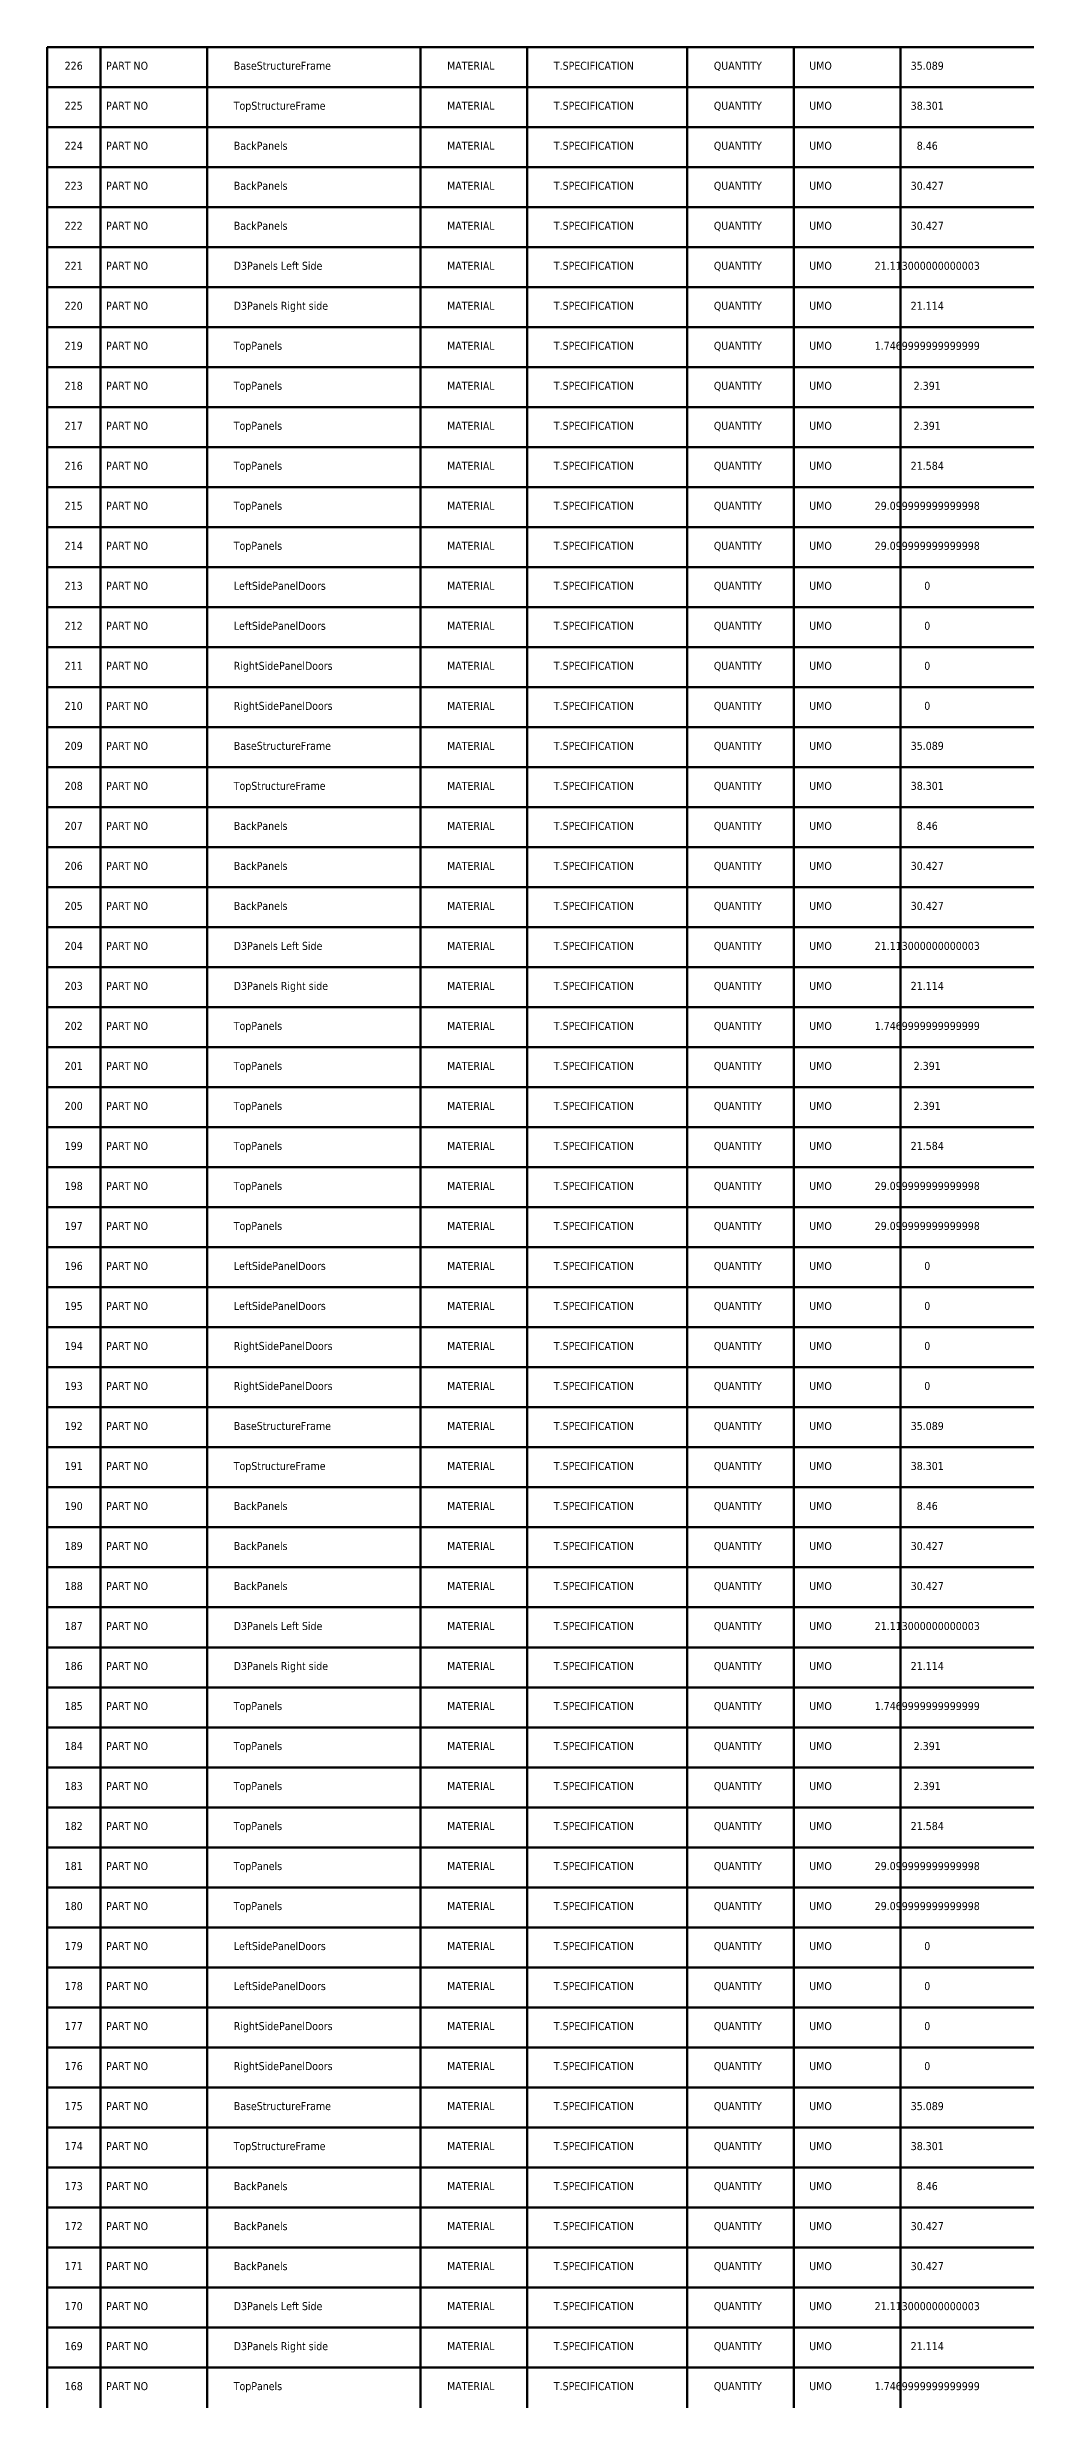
# Model space of a CAD drawing. Header units: metres. Extents: x 849 to 1219, y 30 to 3565.
# Drawn here: x 849 to 1219, y 2683 to 3565 of the extents above; entities that cross this region are included whole.
import ezdxf
from ezdxf.enums import TextEntityAlignment as Align

# ---------------------------------------------------------------- set-up
doc = ezdxf.new("R2010")
doc.units = ezdxf.units.M
doc.layers.add('Default', color=7, linetype='Continuous', lineweight=50, true_color=0x000000)
doc.styles.add('Default', font='tahoma.ttf')

msp = doc.modelspace()

# ---------------------------------------------------------------- linework, layer by layer
at = {"layer": 'Default'}
for p, q in [((849, 3565), (1219, 3565)), ((849, 160), (849, 3565)), ((869, 3565), (869, 160)), ((909, 3565), (909, 160)), ((989, 3565), (989, 160)), ((1029, 3565), (1029, 160)), ((1089, 3565), (1089, 160)), ((1129, 3565), (1129, 160)), ((1169, 3565), (1169, 160)), ((849, 3550), (1219, 3550)), ((849, 3535), (1219, 3535)), ((849, 3520), (1219, 3520)), ((849, 3505), (1219, 3505)), ((849, 3490), (1219, 3490)), ((849, 3475), (1219, 3475)), ((849, 3460), (1219, 3460)), ((849, 3445), (1219, 3445)), ((849, 3430), (1219, 3430)), ((849, 3415), (1219, 3415)), ((849, 3400), (1219, 3400)), ((849, 3385), (1219, 3385)), ((849, 3370), (1219, 3370)), ((849, 3355), (1219, 3355)), ((849, 3340), (1219, 3340)), ((849, 3325), (1219, 3325)), ((849, 3310), (1219, 3310)), ((849, 3295), (1219, 3295)), ((849, 3280), (1219, 3280)), ((849, 3265), (1219, 3265)), ((849, 3250), (1219, 3250)), ((849, 3235), (1219, 3235)), ((849, 3220), (1219, 3220)), ((849, 3205), (1219, 3205)), ((849, 3190), (1219, 3190)), ((849, 3175), (1219, 3175)), ((849, 3160), (1219, 3160)), ((849, 3145), (1219, 3145)), ((849, 3130), (1219, 3130)), ((849, 3115), (1219, 3115)), ((849, 3100), (1219, 3100)), ((849, 3085), (1219, 3085)), ((849, 3070), (1219, 3070)), ((849, 3055), (1219, 3055)), ((849, 3040), (1219, 3040)), ((849, 3025), (1219, 3025)), ((849, 3010), (1219, 3010)), ((849, 2995), (1219, 2995)), ((849, 2980), (1219, 2980)), ((849, 2965), (1219, 2965)), ((849, 2950), (1219, 2950)), ((849, 2935), (1219, 2935)), ((849, 2920), (1219, 2920)), ((849, 2905), (1219, 2905)), ((849, 2890), (1219, 2890)), ((849, 2875), (1219, 2875)), ((849, 2860), (1219, 2860)), ((849, 2845), (1219, 2845)), ((849, 2830), (1219, 2830)), ((849, 2815), (1219, 2815)), ((849, 2800), (1219, 2800)), ((849, 2785), (1219, 2785)), ((849, 2770), (1219, 2770)), ((849, 2755), (1219, 2755)), ((849, 2740), (1219, 2740)), ((849, 2725), (1219, 2725)), ((849, 2710), (1219, 2710)), ((849, 2695), (1219, 2695))]:
    msp.add_line(p, q, dxfattribs=at)

# ---------------------------------------------------------------- texts
at = {"layer": 'Default', "style": 'Default'}
for s, p in [('226', (859, 3558)), ('PART NO', (879, 3558)), ('UMO', (1139, 3558)), ('35.089', (1179, 3558)), ('225', (859, 3543)), ('PART NO', (879, 3543)), ('UMO', (1139, 3543)), ('38.301', (1179, 3543)), ('224', (859, 3528)), ('PART NO', (879, 3528)), ('UMO', (1139, 3528)), ('8.46', (1179, 3528)), ('223', (859, 3513)), ('PART NO', (879, 3513)), ('UMO', (1139, 3513)), ('30.427', (1179, 3513)), ('222', (859, 3498)), ('PART NO', (879, 3498)), ('UMO', (1139, 3498)), ('30.427', (1179, 3498)), ('221', (859, 3483)), ('PART NO', (879, 3483)), ('UMO', (1139, 3483)), ('21.113000000000003', (1179, 3483)), ('220', (859, 3468)), ('PART NO', (879, 3468)), ('UMO', (1139, 3468)), ('21.114', (1179, 3468)), ('219', (859, 3453)), ('PART NO', (879, 3453)), ('UMO', (1139, 3453)), ('1.7469999999999999', (1179, 3453)), ('218', (859, 3438)), ('PART NO', (879, 3438)), ('UMO', (1139, 3438)), ('2.391', (1179, 3438)), ('217', (859, 3423)), ('PART NO', (879, 3423)), ('UMO', (1139, 3423)), ('2.391', (1179, 3423)), ('216', (859, 3408)), ('PART NO', (879, 3408)), ('UMO', (1139, 3408)), ('21.584', (1179, 3408)), ('215', (859, 3393)), ('PART NO', (879, 3393)), ('UMO', (1139, 3393)), ('29.099999999999998', (1179, 3393)), ('214', (859, 3378)), ('PART NO', (879, 3378)), ('UMO', (1139, 3378)), ('29.099999999999998', (1179, 3378)), ('213', (859, 3363)), ('PART NO', (879, 3363)), ('UMO', (1139, 3363)), ('0', (1179, 3363)), ('212', (859, 3348)), ('PART NO', (879, 3348)), ('UMO', (1139, 3348)), ('0', (1179, 3348)), ('211', (859, 3333)), ('PART NO', (879, 3333)), ('UMO', (1139, 3333)), ('0', (1179, 3333)), ('210', (859, 3318)), ('PART NO', (879, 3318)), ('UMO', (1139, 3318)), ('0', (1179, 3318)), ('209', (859, 3303)), ('PART NO', (879, 3303)), ('UMO', (1139, 3303)), ('35.089', (1179, 3303)), ('208', (859, 3288)), ('PART NO', (879, 3288)), ('UMO', (1139, 3288)), ('38.301', (1179, 3288)), ('207', (859, 3273)), ('PART NO', (879, 3273)), ('UMO', (1139, 3273)), ('8.46', (1179, 3273)), ('206', (859, 3258)), ('PART NO', (879, 3258)), ('UMO', (1139, 3258)), ('30.427', (1179, 3258)), ('205', (859, 3243)), ('PART NO', (879, 3243)), ('UMO', (1139, 3243)), ('30.427', (1179, 3243)), ('204', (859, 3228)), ('PART NO', (879, 3228)), ('UMO', (1139, 3228)), ('21.113000000000003', (1179, 3228)), ('203', (859, 3213)), ('PART NO', (879, 3213)), ('UMO', (1139, 3213)), ('21.114', (1179, 3213)), ('202', (859, 3198)), ('PART NO', (879, 3198)), ('UMO', (1139, 3198)), ('1.7469999999999999', (1179, 3198)), ('201', (859, 3183)), ('PART NO', (879, 3183)), ('UMO', (1139, 3183)), ('2.391', (1179, 3183)), ('200', (859, 3168)), ('PART NO', (879, 3168)), ('UMO', (1139, 3168)), ('2.391', (1179, 3168)), ('199', (859, 3153)), ('PART NO', (879, 3153)), ('UMO', (1139, 3153)), ('21.584', (1179, 3153)), ('198', (859, 3138)), ('PART NO', (879, 3138)), ('UMO', (1139, 3138)), ('29.099999999999998', (1179, 3138)), ('197', (859, 3123)), ('PART NO', (879, 3123)), ('UMO', (1139, 3123)), ('29.099999999999998', (1179, 3123)), ('196', (859, 3108)), ('PART NO', (879, 3108)), ('UMO', (1139, 3108)), ('0', (1179, 3108)), ('195', (859, 3093)), ('PART NO', (879, 3093)), ('UMO', (1139, 3093)), ('0', (1179, 3093)), ('194', (859, 3078)), ('PART NO', (879, 3078)), ('UMO', (1139, 3078)), ('0', (1179, 3078)), ('193', (859, 3063)), ('PART NO', (879, 3063)), ('UMO', (1139, 3063)), ('0', (1179, 3063)), ('192', (859, 3048)), ('PART NO', (879, 3048)), ('UMO', (1139, 3048)), ('35.089', (1179, 3048)), ('191', (859, 3033)), ('PART NO', (879, 3033)), ('UMO', (1139, 3033)), ('38.301', (1179, 3033)), ('190', (859, 3018)), ('PART NO', (879, 3018)), ('UMO', (1139, 3018)), ('8.46', (1179, 3018)), ('189', (859, 3003)), ('PART NO', (879, 3003)), ('UMO', (1139, 3003)), ('30.427', (1179, 3003)), ('188', (859, 2988)), ('PART NO', (879, 2988)), ('UMO', (1139, 2988)), ('30.427', (1179, 2988)), ('187', (859, 2973)), ('PART NO', (879, 2973)), ('UMO', (1139, 2973)), ('21.113000000000003', (1179, 2973)), ('186', (859, 2958)), ('PART NO', (879, 2958)), ('UMO', (1139, 2958)), ('21.114', (1179, 2958)), ('185', (859, 2943)), ('PART NO', (879, 2943)), ('UMO', (1139, 2943)), ('1.7469999999999999', (1179, 2943)), ('184', (859, 2928)), ('PART NO', (879, 2928)), ('UMO', (1139, 2928)), ('2.391', (1179, 2928)), ('183', (859, 2913)), ('PART NO', (879, 2913)), ('UMO', (1139, 2913)), ('2.391', (1179, 2913)), ('182', (859, 2898)), ('PART NO', (879, 2898)), ('UMO', (1139, 2898)), ('21.584', (1179, 2898)), ('181', (859, 2883)), ('PART NO', (879, 2883)), ('UMO', (1139, 2883)), ('29.099999999999998', (1179, 2883)), ('180', (859, 2868)), ('PART NO', (879, 2868)), ('UMO', (1139, 2868)), ('29.099999999999998', (1179, 2868)), ('179', (859, 2853)), ('PART NO', (879, 2853)), ('UMO', (1139, 2853)), ('0', (1179, 2853)), ('178', (859, 2838)), ('PART NO', (879, 2838)), ('UMO', (1139, 2838)), ('0', (1179, 2838)), ('177', (859, 2823)), ('PART NO', (879, 2823)), ('UMO', (1139, 2823)), ('0', (1179, 2823)), ('176', (859, 2808)), ('PART NO', (879, 2808)), ('UMO', (1139, 2808)), ('0', (1179, 2808)), ('175', (859, 2793)), ('PART NO', (879, 2793)), ('UMO', (1139, 2793)), ('35.089', (1179, 2793)), ('174', (859, 2778)), ('PART NO', (879, 2778)), ('UMO', (1139, 2778)), ('38.301', (1179, 2778)), ('173', (859, 2763)), ('PART NO', (879, 2763)), ('UMO', (1139, 2763)), ('8.46', (1179, 2763)), ('172', (859, 2748)), ('PART NO', (879, 2748)), ('UMO', (1139, 2748)), ('30.427', (1179, 2748)), ('171', (859, 2733)), ('PART NO', (879, 2733)), ('UMO', (1139, 2733)), ('30.427', (1179, 2733)), ('170', (859, 2718)), ('PART NO', (879, 2718)), ('UMO', (1139, 2718)), ('21.113000000000003', (1179, 2718)), ('169', (859, 2703)), ('PART NO', (879, 2703)), ('UMO', (1139, 2703)), ('21.114', (1179, 2703)), ('168', (859, 2688)), ('PART NO', (879, 2688)), ('UMO', (1139, 2688)), ('1.7469999999999999', (1179, 2688))]:
    msp.add_text(s, height=3, dxfattribs=at).set_placement(p, align=Align.MIDDLE_CENTER)
for s, p in [('BaseStructureFrame', (919, 3558)), ('MATERIAL', (999, 3558)), ('T.SPECIFICATION', (1039, 3558)), ('QUANTITY', (1099, 3558)), ('TopStructureFrame', (919, 3543)), ('MATERIAL', (999, 3543)), ('T.SPECIFICATION', (1039, 3543)), ('QUANTITY', (1099, 3543)), ('BackPanels', (919, 3528)), ('MATERIAL', (999, 3528)), ('T.SPECIFICATION', (1039, 3528)), ('QUANTITY', (1099, 3528)), ('BackPanels', (919, 3513)), ('MATERIAL', (999, 3513)), ('T.SPECIFICATION', (1039, 3513)), ('QUANTITY', (1099, 3513)), ('BackPanels', (919, 3498)), ('MATERIAL', (999, 3498)), ('T.SPECIFICATION', (1039, 3498)), ('QUANTITY', (1099, 3498)), ('D3Panels Left Side', (919, 3483)), ('MATERIAL', (999, 3483)), ('T.SPECIFICATION', (1039, 3483)), ('QUANTITY', (1099, 3483)), ('D3Panels Right side', (919, 3468)), ('MATERIAL', (999, 3468)), ('T.SPECIFICATION', (1039, 3468)), ('QUANTITY', (1099, 3468)), ('TopPanels', (919, 3453)), ('MATERIAL', (999, 3453)), ('T.SPECIFICATION', (1039, 3453)), ('QUANTITY', (1099, 3453)), ('TopPanels', (919, 3438)), ('MATERIAL', (999, 3438)), ('T.SPECIFICATION', (1039, 3438)), ('QUANTITY', (1099, 3438)), ('TopPanels', (919, 3423)), ('MATERIAL', (999, 3423)), ('T.SPECIFICATION', (1039, 3423)), ('QUANTITY', (1099, 3423)), ('TopPanels', (919, 3408)), ('MATERIAL', (999, 3408)), ('T.SPECIFICATION', (1039, 3408)), ('QUANTITY', (1099, 3408)), ('TopPanels', (919, 3393)), ('MATERIAL', (999, 3393)), ('T.SPECIFICATION', (1039, 3393)), ('QUANTITY', (1099, 3393)), ('TopPanels', (919, 3378)), ('MATERIAL', (999, 3378)), ('T.SPECIFICATION', (1039, 3378)), ('QUANTITY', (1099, 3378)), ('LeftSidePanelDoors', (919, 3363)), ('MATERIAL', (999, 3363)), ('T.SPECIFICATION', (1039, 3363)), ('QUANTITY', (1099, 3363)), ('LeftSidePanelDoors', (919, 3348)), ('MATERIAL', (999, 3348)), ('T.SPECIFICATION', (1039, 3348)), ('QUANTITY', (1099, 3348)), ('RightSidePanelDoors', (919, 3333)), ('MATERIAL', (999, 3333)), ('T.SPECIFICATION', (1039, 3333)), ('QUANTITY', (1099, 3333)), ('RightSidePanelDoors', (919, 3318)), ('MATERIAL', (999, 3318)), ('T.SPECIFICATION', (1039, 3318)), ('QUANTITY', (1099, 3318)), ('BaseStructureFrame', (919, 3303)), ('MATERIAL', (999, 3303)), ('T.SPECIFICATION', (1039, 3303)), ('QUANTITY', (1099, 3303)), ('TopStructureFrame', (919, 3288)), ('MATERIAL', (999, 3288)), ('T.SPECIFICATION', (1039, 3288)), ('QUANTITY', (1099, 3288)), ('BackPanels', (919, 3273)), ('MATERIAL', (999, 3273)), ('T.SPECIFICATION', (1039, 3273)), ('QUANTITY', (1099, 3273)), ('BackPanels', (919, 3258)), ('MATERIAL', (999, 3258)), ('T.SPECIFICATION', (1039, 3258)), ('QUANTITY', (1099, 3258)), ('BackPanels', (919, 3243)), ('MATERIAL', (999, 3243)), ('T.SPECIFICATION', (1039, 3243)), ('QUANTITY', (1099, 3243)), ('D3Panels Left Side', (919, 3228)), ('MATERIAL', (999, 3228)), ('T.SPECIFICATION', (1039, 3228)), ('QUANTITY', (1099, 3228)), ('D3Panels Right side', (919, 3213)), ('MATERIAL', (999, 3213)), ('T.SPECIFICATION', (1039, 3213)), ('QUANTITY', (1099, 3213)), ('TopPanels', (919, 3198)), ('MATERIAL', (999, 3198)), ('T.SPECIFICATION', (1039, 3198)), ('QUANTITY', (1099, 3198)), ('TopPanels', (919, 3183)), ('MATERIAL', (999, 3183)), ('T.SPECIFICATION', (1039, 3183)), ('QUANTITY', (1099, 3183)), ('TopPanels', (919, 3168)), ('MATERIAL', (999, 3168)), ('T.SPECIFICATION', (1039, 3168)), ('QUANTITY', (1099, 3168)), ('TopPanels', (919, 3153)), ('MATERIAL', (999, 3153)), ('T.SPECIFICATION', (1039, 3153)), ('QUANTITY', (1099, 3153)), ('TopPanels', (919, 3138)), ('MATERIAL', (999, 3138)), ('T.SPECIFICATION', (1039, 3138)), ('QUANTITY', (1099, 3138)), ('TopPanels', (919, 3123)), ('MATERIAL', (999, 3123)), ('T.SPECIFICATION', (1039, 3123)), ('QUANTITY', (1099, 3123)), ('LeftSidePanelDoors', (919, 3108)), ('MATERIAL', (999, 3108)), ('T.SPECIFICATION', (1039, 3108)), ('QUANTITY', (1099, 3108)), ('LeftSidePanelDoors', (919, 3093)), ('MATERIAL', (999, 3093)), ('T.SPECIFICATION', (1039, 3093)), ('QUANTITY', (1099, 3093)), ('RightSidePanelDoors', (919, 3078)), ('MATERIAL', (999, 3078)), ('T.SPECIFICATION', (1039, 3078)), ('QUANTITY', (1099, 3078)), ('RightSidePanelDoors', (919, 3063)), ('MATERIAL', (999, 3063)), ('T.SPECIFICATION', (1039, 3063)), ('QUANTITY', (1099, 3063)), ('BaseStructureFrame', (919, 3048)), ('MATERIAL', (999, 3048)), ('T.SPECIFICATION', (1039, 3048)), ('QUANTITY', (1099, 3048)), ('TopStructureFrame', (919, 3033)), ('MATERIAL', (999, 3033)), ('T.SPECIFICATION', (1039, 3033)), ('QUANTITY', (1099, 3033)), ('BackPanels', (919, 3018)), ('MATERIAL', (999, 3018)), ('T.SPECIFICATION', (1039, 3018)), ('QUANTITY', (1099, 3018)), ('BackPanels', (919, 3003)), ('MATERIAL', (999, 3003)), ('T.SPECIFICATION', (1039, 3003)), ('QUANTITY', (1099, 3003)), ('BackPanels', (919, 2988)), ('MATERIAL', (999, 2988)), ('T.SPECIFICATION', (1039, 2988)), ('QUANTITY', (1099, 2988)), ('D3Panels Left Side', (919, 2973)), ('MATERIAL', (999, 2973)), ('T.SPECIFICATION', (1039, 2973)), ('QUANTITY', (1099, 2973)), ('D3Panels Right side', (919, 2958)), ('MATERIAL', (999, 2958)), ('T.SPECIFICATION', (1039, 2958)), ('QUANTITY', (1099, 2958)), ('TopPanels', (919, 2943)), ('MATERIAL', (999, 2943)), ('T.SPECIFICATION', (1039, 2943)), ('QUANTITY', (1099, 2943)), ('TopPanels', (919, 2928)), ('MATERIAL', (999, 2928)), ('T.SPECIFICATION', (1039, 2928)), ('QUANTITY', (1099, 2928)), ('TopPanels', (919, 2913)), ('MATERIAL', (999, 2913)), ('T.SPECIFICATION', (1039, 2913)), ('QUANTITY', (1099, 2913)), ('TopPanels', (919, 2898)), ('MATERIAL', (999, 2898)), ('T.SPECIFICATION', (1039, 2898)), ('QUANTITY', (1099, 2898)), ('TopPanels', (919, 2883)), ('MATERIAL', (999, 2883)), ('T.SPECIFICATION', (1039, 2883)), ('QUANTITY', (1099, 2883)), ('TopPanels', (919, 2868)), ('MATERIAL', (999, 2868)), ('T.SPECIFICATION', (1039, 2868)), ('QUANTITY', (1099, 2868)), ('LeftSidePanelDoors', (919, 2853)), ('MATERIAL', (999, 2853)), ('T.SPECIFICATION', (1039, 2853)), ('QUANTITY', (1099, 2853)), ('LeftSidePanelDoors', (919, 2838)), ('MATERIAL', (999, 2838)), ('T.SPECIFICATION', (1039, 2838)), ('QUANTITY', (1099, 2838)), ('RightSidePanelDoors', (919, 2823)), ('MATERIAL', (999, 2823)), ('T.SPECIFICATION', (1039, 2823)), ('QUANTITY', (1099, 2823)), ('RightSidePanelDoors', (919, 2808)), ('MATERIAL', (999, 2808)), ('T.SPECIFICATION', (1039, 2808)), ('QUANTITY', (1099, 2808)), ('BaseStructureFrame', (919, 2793)), ('MATERIAL', (999, 2793)), ('T.SPECIFICATION', (1039, 2793)), ('QUANTITY', (1099, 2793)), ('TopStructureFrame', (919, 2778)), ('MATERIAL', (999, 2778)), ('T.SPECIFICATION', (1039, 2778)), ('QUANTITY', (1099, 2778)), ('BackPanels', (919, 2763)), ('MATERIAL', (999, 2763)), ('T.SPECIFICATION', (1039, 2763)), ('QUANTITY', (1099, 2763)), ('BackPanels', (919, 2748)), ('MATERIAL', (999, 2748)), ('T.SPECIFICATION', (1039, 2748)), ('QUANTITY', (1099, 2748)), ('BackPanels', (919, 2733)), ('MATERIAL', (999, 2733)), ('T.SPECIFICATION', (1039, 2733)), ('QUANTITY', (1099, 2733)), ('D3Panels Left Side', (919, 2718)), ('MATERIAL', (999, 2718)), ('T.SPECIFICATION', (1039, 2718)), ('QUANTITY', (1099, 2718)), ('D3Panels Right side', (919, 2703)), ('MATERIAL', (999, 2703)), ('T.SPECIFICATION', (1039, 2703)), ('QUANTITY', (1099, 2703)), ('TopPanels', (919, 2688)), ('MATERIAL', (999, 2688)), ('T.SPECIFICATION', (1039, 2688)), ('QUANTITY', (1099, 2688))]:
    msp.add_text(s, height=3, dxfattribs=at).set_placement(p, align=Align.MIDDLE_LEFT)

doc.saveas('drawing.dxf')
